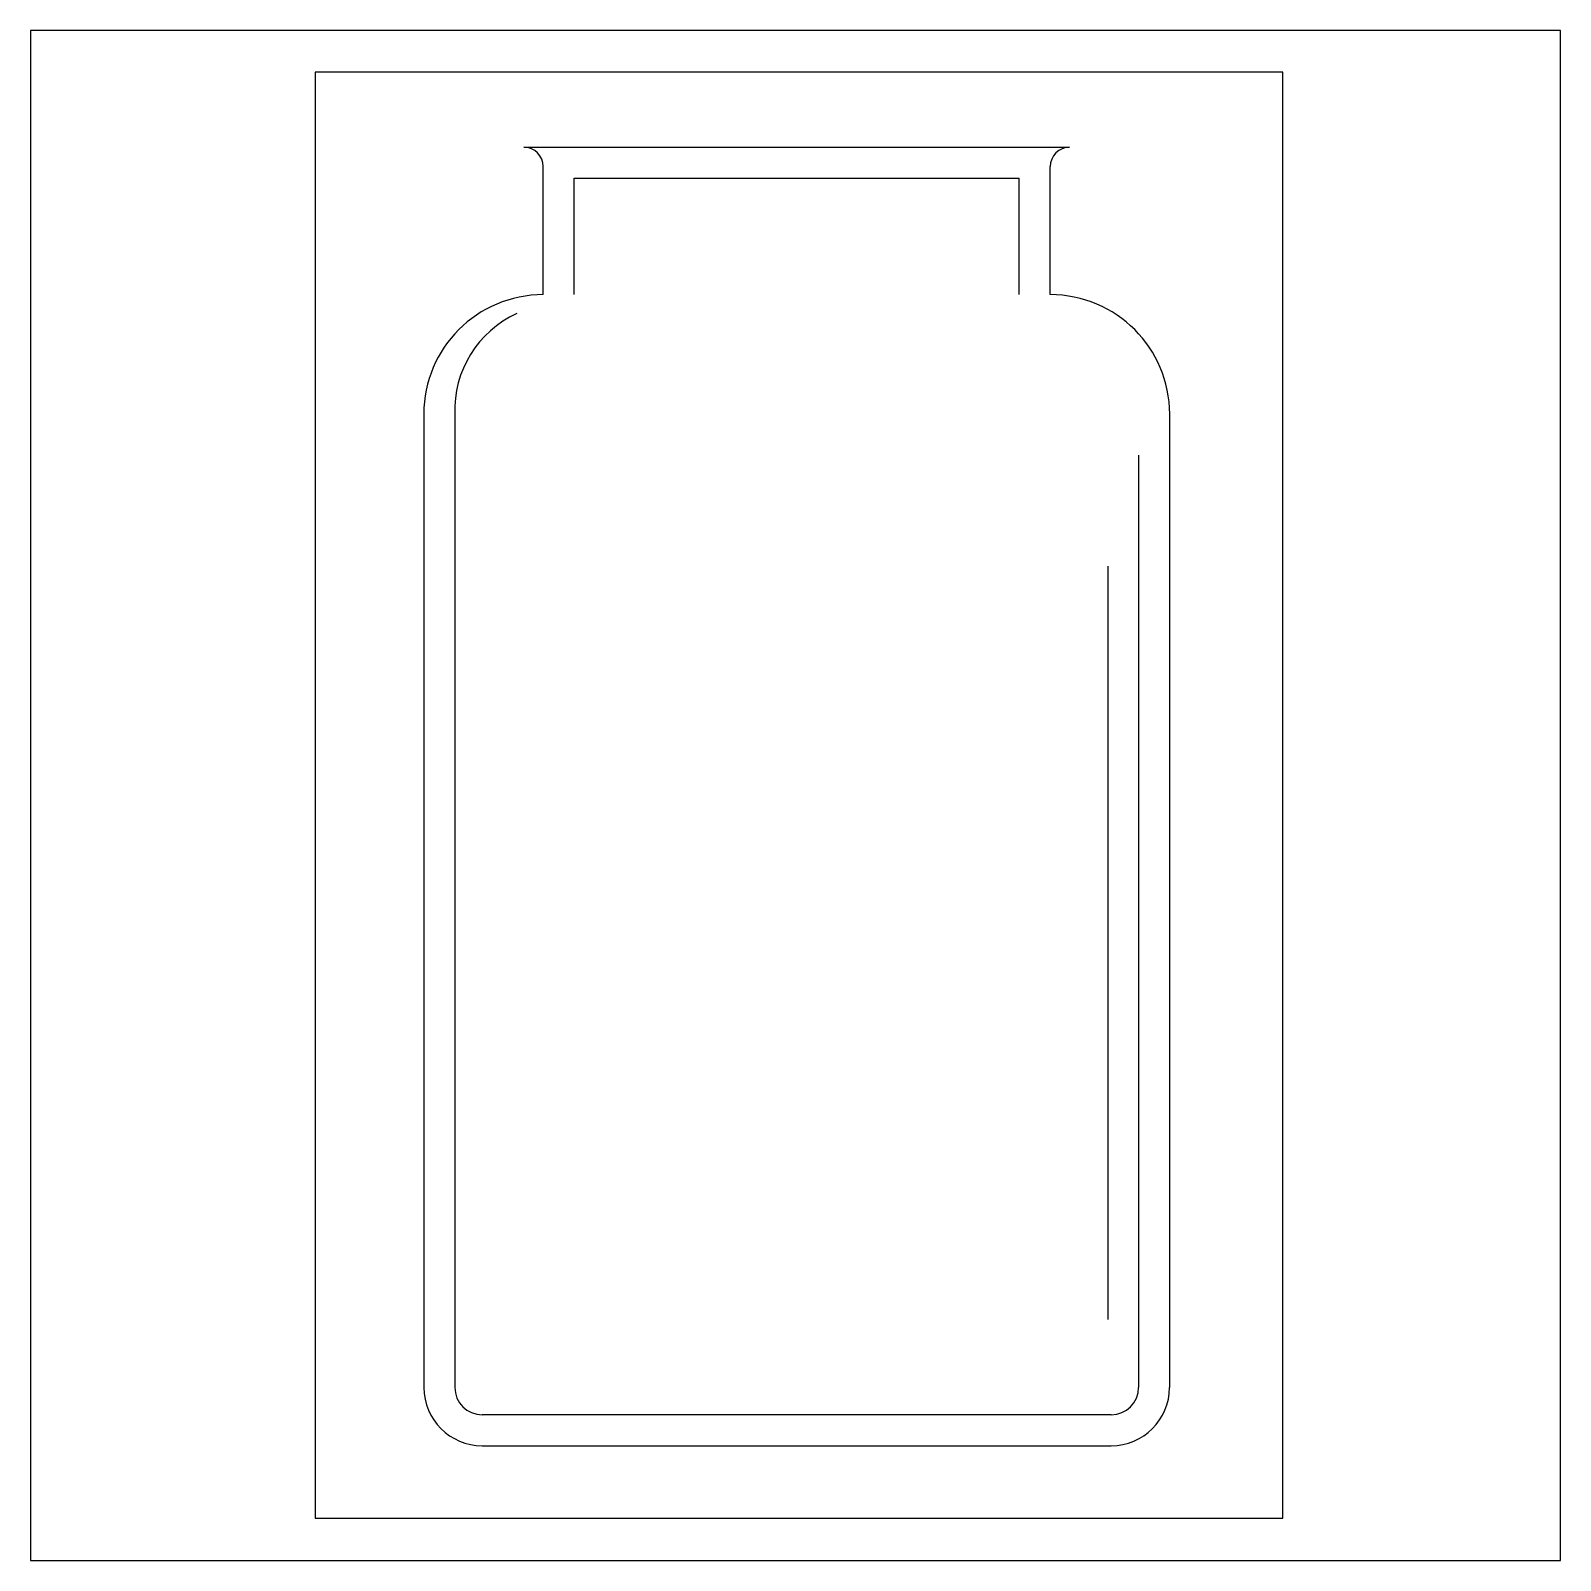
# Model space of a CAD drawing. Header units: millimetres. Extents: x 0 to 1000, y 0 to 1000.
import ezdxf

# ---------------------------------------------------------------- set-up
doc = ezdxf.new("R2010")
doc.units = ezdxf.units.MM
doc.layers.get('0').update_dxf_attribs({"color": 2})
doc.layers.add('1', color=1, linetype='Continuous')
doc.layers.add('3', color=7, linetype='Continuous')

msp = doc.modelspace()

# ---------------------------------------------------------------- linework, layer by layer
at = {"color": 2}
msp.add_lwpolyline([(0, 0), (1000, 0), (1000, 1000), (0, 1000)], close=True, dxfattribs=at)
at = {"layer": '1', "color": 1}
for p, q in [((818.5, 972.8), (186.1, 972.8)), ((186.1, 972.8), (186.1, 27.7)), ((818.5, 27.7), (818.5, 972.8)), ((186.1, 27.7), (818.5, 27.7))]:
    msp.add_line(p, q, dxfattribs=at)
at = {"layer": '3'}
for p, q in [((322.4, 923.8), (679.2, 923.8)), ((335.1, 827.4), (335.1, 911.1)), ((666.5, 827.4), (666.5, 911.1)), ((355.3, 903.5), (646.3, 903.5)), ((355.3, 827.4), (355.3, 903.5)), ((646.3, 827.4), (646.3, 903.5)), ((257.1, 749.3), (257.1, 113.1)), ((277.3, 749.3), (277.3, 113.1)), ((744.5, 749.3), (744.5, 113.1)), ((724.3, 722.5), (724.3, 113.1)), ((704.1, 649.9), (704.1, 157.5)), ((295.2, 95.3), (706.4, 95.3)), ((295.2, 75), (706.4, 75))]:
    msp.add_line(p, q, dxfattribs=at)
for centre, radius, start, end in [((322.4, 911.1), 12.7, 0, 90), ((679.2, 911.1), 12.7, 90, 180), ((335.1, 749.3), 78.1, 90, 180), ((666.5, 749.3), 78.1, 0, 90), ((347, 751.7), 69.8, 114.7738, 181.9121), ((295.2, 113.1), 38.1, 180, 270), ((295.2, 113.1), 17.9, 180, 270), ((706.4, 113.1), 17.9, 270, 0), ((706.4, 113.1), 38.1, 270, 0)]:
    msp.add_arc(centre, radius, start, end, dxfattribs=at)

doc.saveas('drawing.dxf')
